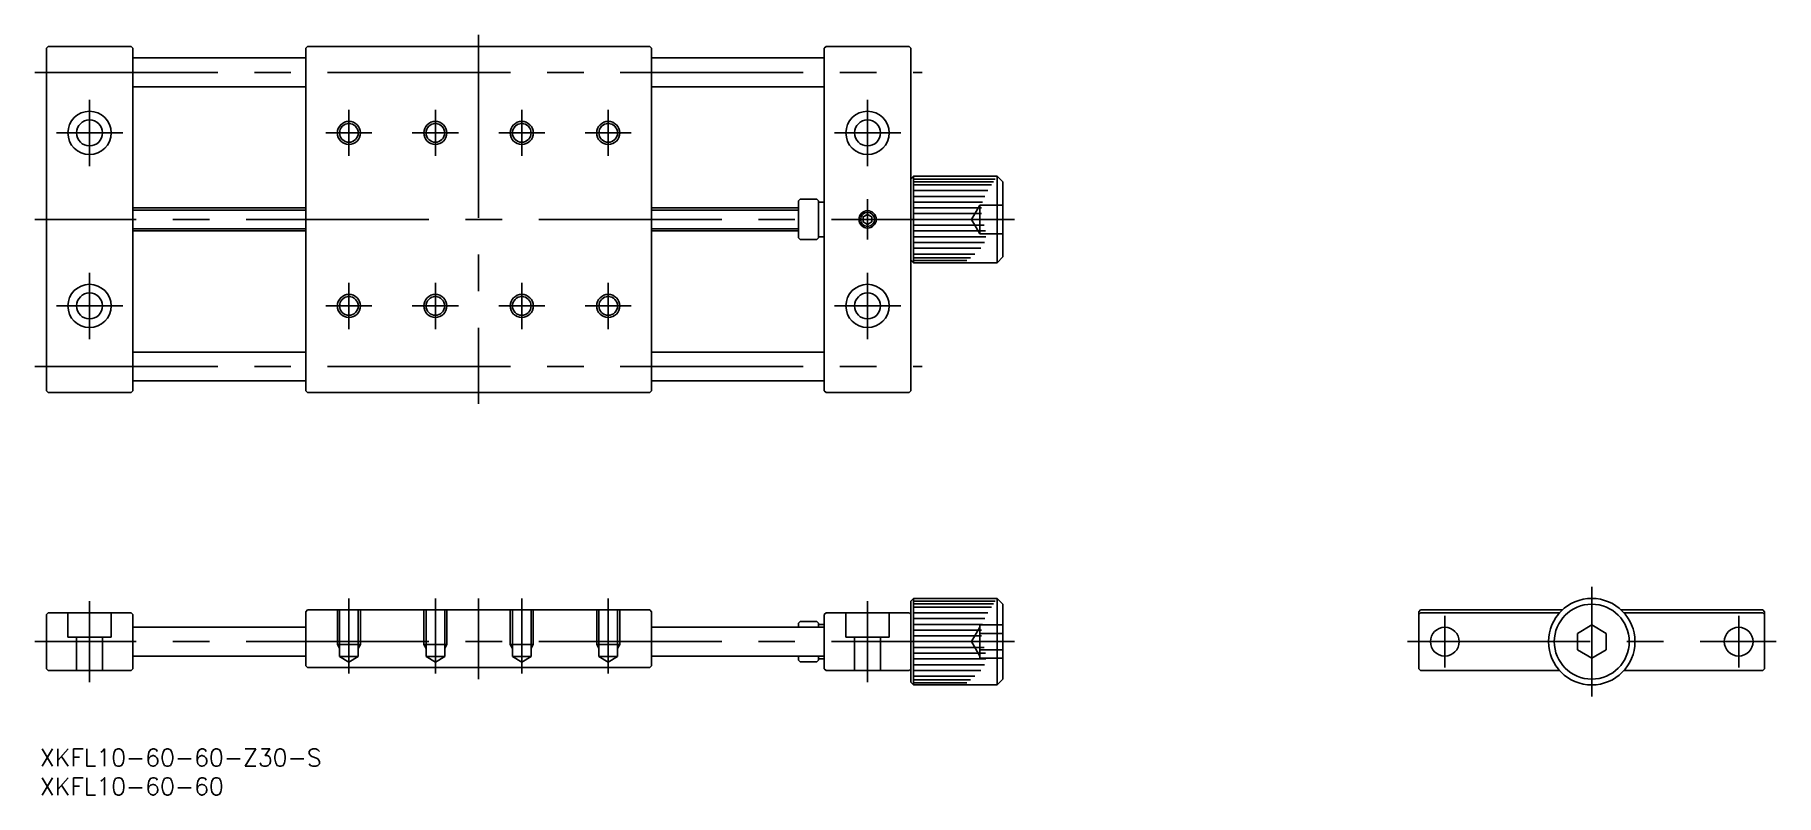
# Model space of a CAD drawing. Extents: x -270 to 32, y -27 to 105.
import ezdxf

# ---------------------------------------------------------------- set-up
doc = ezdxf.new("R2010")
doc.units = 0
doc.linetypes.add('CENTER', pattern=[50.8, 31.75, -6.35, 6.35, -6.35])
doc.linetypes.add('DASHED', pattern=[19.05, 12.7, -6.35])
doc.layers.get('0').update_dxf_attribs({"linetype": 'CONTINUOUS'})
doc.layers.add('CENTER', color=1, linetype='CONTINUOUS')
doc.styles.get("Standard").update_dxf_attribs({"font": 'txt.shx', "height": 3, "bigfont": 'bigfont.shx'})

# ---------------------------------------------------------------- blocks, each defined once
blk = doc.blocks.new('*U2')
at = {"color": 7, "linetype": 'CONTINUOUS'}
blk.add_text('XKFL10-60-60-Z30-S', height=3, dxfattribs=at).set_placement((-269.26, -21.61))
blk = doc.blocks.new('*U3')
at = {"color": 7, "linetype": 'CONTINUOUS'}
blk.add_text('XKFL10-60-60', height=3, dxfattribs=at).set_placement((-269.26, -26.61))

msp = doc.modelspace()

# ---------------------------------------------------------------- linework, layer by layer
at = {"color": 7, "linetype": 'CONTINUOUS'}
for p, q in [((-267.87, 103.21), (-268.17, 102.91)), ((-268.17, 102.91), (-268.17, 43.51)), ((-267.87, 103.21), (-253.47, 103.21)), ((-253.47, 103.21), (-253.17, 102.91)), ((-253.17, 102.91), (-253.17, 43.51)), ((-223.17, 102.91), (-222.87, 103.21)), ((-223.17, 102.91), (-223.17, 43.51)), ((-163.47, 103.21), (-222.87, 103.21)), ((-163.47, 103.21), (-163.17, 102.91)), ((-163.17, 43.51), (-163.17, 102.91)), ((-132.87, 103.21), (-133.17, 102.91)), ((-133.17, 102.91), (-133.17, 43.51)), ((-132.87, 103.21), (-118.47, 103.21)), ((-118.47, 103.21), (-118.17, 102.91)), ((-118.17, 102.91), (-118.17, 43.51)), ((-223.17, 101.21), (-253.17, 101.21)), ((-163.17, 101.21), (-133.17, 101.21)), ((-223.17, 96.21), (-253.17, 96.21)), ((-163.17, 96.21), (-133.17, 96.21)), ((-117.67, 80.71), (-118.17, 80.21)), ((-117.67, 80.71), (-117.67, 65.71)), ((-117.67, 80.71), (-103.17, 80.71)), ((-117.67, 80.21), (-103.51, 80.21)), ((-117.67, 79.75), (-103.82, 79.75)), ((-117.67, 79.21), (-104.16, 79.21)), ((-103.17, 80.71), (-103.17, 65.71)), ((-102.17, 79.71), (-103.17, 80.71)), ((-102.17, 79.71), (-102.17, 66.71)), ((-137.67, 76.41), (-137.37, 76.71)), ((-137.67, 76.41), (-137.67, 70.01)), ((-137.37, 76.71), (-134.47, 76.71)), ((-134.47, 76.71), (-134.17, 76.41)), ((-134.17, 76.41), (-134.17, 70.01)), ((-134.17, 76.21), (-133.17, 76.21)), ((-117.67, 78.21), (-104.77, 78.21)), ((-117.67, 77.21), (-105.31, 77.21)), ((-117.67, 76.21), (-105.73, 76.21)), ((-223.17, 75.21), (-253.17, 75.21)), ((-163.17, 75.21), (-137.67, 75.21)), ((-125.67, 74.08), (-126.42, 73.65)), ((-126.42, 73.65), (-126.42, 72.78)), ((-126.42, 72.78), (-125.67, 72.35)), ((-124.92, 73.65), (-125.67, 74.08)), ((-125.67, 72.35), (-124.92, 72.78)), ((-124.92, 72.78), (-124.92, 73.65)), ((-117.67, 75.21), (-105.91, 75.21)), ((-117.67, 74.21), (-105.88, 74.21)), ((-223.17, 71.21), (-253.17, 71.21)), ((-163.17, 71.21), (-137.67, 71.21)), ((-137.67, 70.01), (-137.37, 69.71)), ((-137.37, 69.71), (-134.47, 69.71)), ((-134.47, 69.71), (-134.17, 70.01)), ((-134.17, 70.21), (-133.17, 70.21)), ((-117.67, 72.21), (-105.45, 72.21)), ((-117.67, 71.21), (-105.23, 71.21)), ((-117.67, 70.21), (-105.14, 70.21)), ((-117.67, 69.21), (-105.35, 69.21)), ((-117.67, 68.21), (-106.03, 68.21)), ((-117.67, 67.21), (-107.05, 67.21)), ((-117.67, 66.58), (-107.82, 66.58)), ((-103.17, 65.71), (-102.17, 66.71)), ((-117.67, 65.71), (-118.17, 66.21)), ((-117.67, 66.11), (-108.44, 66.11)), ((-117.67, 65.71), (-103.17, 65.71)), ((-223.17, 50.21), (-253.17, 50.21)), ((-163.17, 50.21), (-133.17, 50.21)), ((-267.87, 43.21), (-268.17, 43.51)), ((-267.87, 43.21), (-253.47, 43.21)), ((-253.47, 43.21), (-253.17, 43.51)), ((-223.17, 45.21), (-253.17, 45.21)), ((-222.87, 43.21), (-223.17, 43.51)), ((-222.87, 43.21), (-163.47, 43.21)), ((-163.47, 43.21), (-163.17, 43.51)), ((-163.17, 45.21), (-133.17, 45.21)), ((-132.87, 43.21), (-133.17, 43.51)), ((-118.47, 43.21), (-132.87, 43.21)), ((-118.47, 43.21), (-118.17, 43.51)), ((-117.67, 7.5), (-118.17, 7)), ((-118.17, 7), (-118.17, -7)), ((-117.67, 7.5), (-103.17, 7.5)), ((-117.67, 7.5), (-117.67, -7.5)), ((-117.67, 7), (-103.51, 7)), ((-117.67, 6.54), (-103.82, 6.54)), ((-103.17, 7.5), (-103.17, -7.5)), ((-102.17, 6.5), (-103.17, 7.5)), ((-102.17, 6.5), (-102.17, -6.5)), ((-268.17, 4.7), (-267.87, 5)), ((-268.17, 4.7), (-268.17, -4.7)), ((-253.47, 5), (-267.87, 5)), ((-253.47, 5), (-253.17, 4.7)), ((-253.17, 4.7), (-253.17, -4.7)), ((-223.17, 5.2), (-222.87, 5.5)), ((-223.17, 5.2), (-223.17, -4.2)), ((-163.47, 5.5), (-222.87, 5.5)), ((-212.87, 5.5), (-219.81, 5.5)), ((-163.47, 5.5), (-163.17, 5.2)), ((-163.17, -4.2), (-163.17, 5.2)), ((-137.67, 3.2), (-137.37, 3.5)), ((-137.67, 3.2), (-137.67, 2.5)), ((-137.37, 3.5), (-134.47, 3.5)), ((-134.47, 3.5), (-134.17, 3.2)), ((-134.17, 3.2), (-134.17, 2.5)), ((-133.17, 4.7), (-132.87, 5)), ((-133.17, 4.7), (-133.17, -4.7)), ((-132.87, 5), (-118.47, 5)), ((-118.17, 4.7), (-118.47, 5)), ((-117.67, 6), (-104.16, 6)), ((-117.67, 5), (-104.77, 5)), ((-117.67, 4), (-105.31, 4)), ((-29.7, 5.5), (-30, 5.2)), ((-30, 5.2), (-30, -4.5)), ((-29.7, 5), (-30, 4.7)), ((-30, 4.7), (-30, -4.7)), ((-29.7, 5.5), (-5.1, 5.5)), ((-29.7, 5), (-5.59, 5)), ((5.1, 5.5), (29.7, 5.5)), ((5.59, 5), (29.7, 5)), ((29.7, 5.5), (30, 5.2)), ((29.7, 5), (30, 4.7)), ((30, 5.2), (30, -4.5)), ((30, 4.7), (30, -4.7)), ((-223.17, 2.5), (-253.17, 2.5)), ((-163.17, 2.5), (-133.17, 2.5)), ((-134.17, 3), (-133.17, 3)), ((-117.67, 3), (-105.73, 3)), ((-117.67, 2), (-105.91, 2)), ((-117.67, 1), (-105.88, 1)), ((0, 2.89), (-2.5, 1.44)), ((-2.5, 1.44), (-2.5, -1.44)), ((2.5, 1.44), (0, 2.89)), ((2.5, -1.44), (2.5, 1.44)), ((-253.17, -2.5), (-223.17, -2.5)), ((-133.17, -2.5), (-163.17, -2.5)), ((-137.67, -2.5), (-137.67, -3.2)), ((-134.17, -2.5), (-134.17, -3.2)), ((-134.17, -3), (-133.17, -3)), ((-117.67, -1), (-105.45, -1)), ((-117.67, -2), (-105.23, -2)), ((-117.67, -3), (-105.14, -3)), ((-2.5, -1.44), (0, -2.89)), ((0, -2.89), (2.5, -1.44)), ((-267.87, -5), (-268.17, -4.7)), ((-267.87, -5), (-253.47, -5)), ((-253.47, -5), (-253.17, -4.7)), ((-222.87, -4.5), (-223.17, -4.2)), ((-222.87, -4.5), (-163.47, -4.5)), ((-163.47, -4.5), (-163.17, -4.2)), ((-137.37, -3.5), (-137.67, -3.2)), ((-137.37, -3.5), (-134.47, -3.5)), ((-134.47, -3.5), (-134.17, -3.2)), ((-132.87, -5), (-133.17, -4.7)), ((-132.87, -5), (-118.47, -5)), ((-118.47, -5), (-118.17, -4.7)), ((-117.67, -4), (-105.35, -4)), ((-117.67, -5), (-106.03, -5)), ((-117.67, -6), (-107.05, -6)), ((-29.7, -5), (-30, -4.7)), ((-29.7, -5), (-5.59, -5)), ((5.59, -5), (29.7, -5)), ((29.7, -5), (30, -4.7)), ((-118.17, -7), (-117.67, -7.5)), ((-117.67, -6.64), (-107.82, -6.64)), ((-117.67, -7.11), (-108.44, -7.11)), ((-117.67, -7.5), (-103.17, -7.5)), ((-103.17, -7.5), (-102.17, -6.5))]:
    msp.add_line(p, q, dxfattribs=at)
at = {"color": 3, "linetype": 'DASHED'}
for p, q in [((-107.61, 73.21), (-106.17, 75.71)), ((-102.17, 75.71), (-106.17, 75.71)), ((-106.17, 75.71), (-106.17, 70.71)), ((-107.61, 73.21), (-106.17, 70.71)), ((-102.17, 73.21), (-106.17, 73.21)), ((-102.17, 70.71), (-106.17, 70.71)), ((-264.42, 5), (-264.42, 0.8)), ((-256.92, 0.8), (-256.92, 5)), ((-217.67, 5.5), (-217.67, -0.5)), ((-217.29, 5.5), (-217.29, -2.6)), ((-214.05, 5.5), (-214.05, -2.6)), ((-213.67, 5.5), (-213.67, -0.5)), ((-202.67, 5.5), (-202.67, -0.5)), ((-202.29, 5.5), (-202.29, -2.6)), ((-199.05, 5.5), (-199.05, -2.6)), ((-198.67, 5.5), (-198.67, -0.5)), ((-187.67, 5.5), (-187.67, -0.5)), ((-187.29, 5.5), (-187.29, -2.6)), ((-184.05, 5.5), (-184.05, -2.6)), ((-183.67, 5.5), (-183.67, -0.5)), ((-172.67, 5.5), (-172.67, -0.5)), ((-172.29, 5.5), (-172.29, -2.6)), ((-169.05, 5.5), (-169.05, -2.6)), ((-168.67, 5.5), (-168.67, -0.5)), ((-129.42, 5), (-129.42, 0.8)), ((-121.92, 0.8), (-121.92, 5)), ((-264.42, 0.8), (-256.92, 0.8)), ((-262.92, 0.8), (-262.92, -5)), ((-258.42, 0.8), (-258.42, -5)), ((-129.42, 0.8), (-121.92, 0.8)), ((-127.92, 0.8), (-127.92, -5)), ((-123.42, 0.8), (-123.42, -5)), ((-107.61, 0), (-106.17, 2.5)), ((-107.61, 0), (-106.17, -2.5)), ((-106.17, 2.89), (-102.17, 2.89)), ((-106.17, 2.89), (-106.17, -2.89)), ((-106.17, 1.44), (-102.17, 1.44)), ((-213.67, -0.5), (-217.67, -0.5)), ((-217.67, -0.5), (-217.29, -1.16)), ((-214.05, -2.6), (-217.29, -2.6)), ((-217.29, -2.6), (-215.67, -3.54)), ((-214.05, -2.6), (-215.67, -3.54)), ((-213.67, -0.5), (-214.05, -1.16)), ((-198.67, -0.5), (-202.67, -0.5)), ((-202.67, -0.5), (-202.29, -1.16)), ((-202.29, -2.6), (-200.67, -3.54)), ((-199.05, -2.6), (-202.29, -2.6)), ((-199.05, -2.6), (-200.67, -3.54)), ((-198.67, -0.5), (-199.05, -1.16)), ((-183.67, -0.5), (-187.67, -0.5)), ((-187.67, -0.5), (-187.29, -1.16)), ((-184.05, -2.6), (-187.29, -2.6)), ((-187.29, -2.6), (-185.67, -3.54)), ((-184.05, -2.6), (-185.67, -3.54)), ((-183.67, -0.5), (-184.05, -1.16)), ((-172.67, -0.5), (-172.29, -1.16)), ((-168.67, -0.5), (-172.67, -0.5)), ((-172.29, -2.6), (-170.67, -3.54)), ((-169.05, -2.6), (-172.29, -2.6)), ((-169.05, -2.6), (-170.67, -3.54)), ((-168.67, -0.5), (-169.05, -1.16)), ((-106.17, -1.44), (-102.17, -1.44)), ((-106.17, -2.89), (-102.17, -2.89))]:
    msp.add_line(p, q, dxfattribs=at)
at = {"color": 3, "linetype": 'CONTINUOUS'}
for p, q in [((-223.17, 74.83), (-253.17, 74.83)), ((-137.67, 74.83), (-163.17, 74.83)), ((-223.17, 71.59), (-253.17, 71.59)), ((-137.67, 71.59), (-163.17, 71.59))]:
    msp.add_line(p, q, dxfattribs=at)
at = {"color": 7, "linetype": 'CONTINUOUS'}
for centre, radius in [((-260.67, 88.21), 3.75), ((-125.67, 88.21), 3.75), ((-260.67, 88.21), 2.25), ((-215.67, 88.21), 1.62), ((-200.67, 88.21), 1.62), ((-185.67, 88.21), 1.62), ((-170.67, 88.21), 1.62), ((-125.67, 88.21), 2.25), ((-125.67, 73.21), 1.23), ((-260.67, 58.21), 3.75), ((-260.67, 58.21), 2.25), ((-125.67, 58.21), 3.75), ((-125.67, 58.21), 2.25), ((-215.67, 58.21), 1.62), ((-200.67, 58.21), 1.62), ((-185.67, 58.21), 1.62), ((-170.67, 58.21), 1.62), ((0, 0), 7.5), ((0, 0), 6.5), ((-25.5, 0), 2.5), ((-25.5, 0), 2.5), ((25.5, 0), 2.5)]:
    msp.add_circle(centre, radius, dxfattribs=at)
at = {"color": 3, "linetype": 'CONTINUOUS'}
for centre, radius in [((-215.67, 88.21), 2), ((-200.67, 88.21), 2), ((-185.67, 88.21), 2), ((-170.67, 88.21), 2), ((-125.67, 73.21), 1.5), ((-215.67, 58.21), 2), ((-200.67, 58.21), 2), ((-185.67, 58.21), 2), ((-170.67, 58.21), 2)]:
    msp.add_circle(centre, radius, dxfattribs=at)
at = {"layer": 'CENTER', "color": 1, "linetype": 'CENTER'}
for p, q in [((-193.17, 105.21), (-193.17, 41.21)), ((-270.17, 98.71), (-116.17, 98.71)), ((-260.67, 93.96), (-260.67, 82.46)), ((-125.67, 93.96), (-125.67, 82.46)), ((-215.67, 92.21), (-215.67, 84.21)), ((-200.67, 92.21), (-200.67, 84.21)), ((-185.67, 92.21), (-185.67, 84.21)), ((-170.67, 92.21), (-170.67, 84.21)), ((-254.92, 88.21), (-266.42, 88.21)), ((-219.67, 88.21), (-211.67, 88.21)), ((-204.67, 88.21), (-196.67, 88.21)), ((-189.67, 88.21), (-181.67, 88.21)), ((-174.67, 88.21), (-166.67, 88.21)), ((-119.92, 88.21), (-131.42, 88.21)), ((-125.67, 76.71), (-125.67, 69.71)), ((-100.17, 73.21), (-270.17, 73.21)), ((-260.67, 63.96), (-260.67, 52.46)), ((-125.67, 63.96), (-125.67, 52.46)), ((-215.67, 62.21), (-215.67, 54.21)), ((-200.67, 62.21), (-200.67, 54.21)), ((-185.67, 62.21), (-185.67, 54.21)), ((-170.67, 62.21), (-170.67, 54.21)), ((-254.92, 58.21), (-266.42, 58.21)), ((-219.67, 58.21), (-211.67, 58.21)), ((-204.67, 58.21), (-196.67, 58.21)), ((-189.67, 58.21), (-181.67, 58.21)), ((-174.67, 58.21), (-166.67, 58.21)), ((-119.92, 58.21), (-131.42, 58.21)), ((-270.17, 47.71), (-116.17, 47.71)), ((0, 9.5), (0, -9.5)), ((-260.67, 7), (-260.67, -7)), ((-215.67, 7.5), (-215.67, -5.54)), ((-200.67, 7.5), (-200.67, -5.54)), ((-193.17, 7.5), (-193.17, -6.5)), ((-185.67, 7.5), (-185.67, -5.54)), ((-170.67, 7.5), (-170.67, -5.54)), ((-125.67, 7), (-125.67, -7)), ((-25.5, 4.5), (-25.5, -4.5)), ((25.5, 4.5), (25.5, -4.5)), ((-100.17, 0), (-270.17, 0)), ((-32, 0), (32, 0))]:
    msp.add_line(p, q, dxfattribs=at)

# ---------------------------------------------------------------- block references
at = {"color": 7, "linetype": 'CONTINUOUS'}
for name in ['*U2', '*U3']:
    msp.add_blockref(name, (0, 0), dxfattribs=at)

doc.saveas('drawing.dxf')
